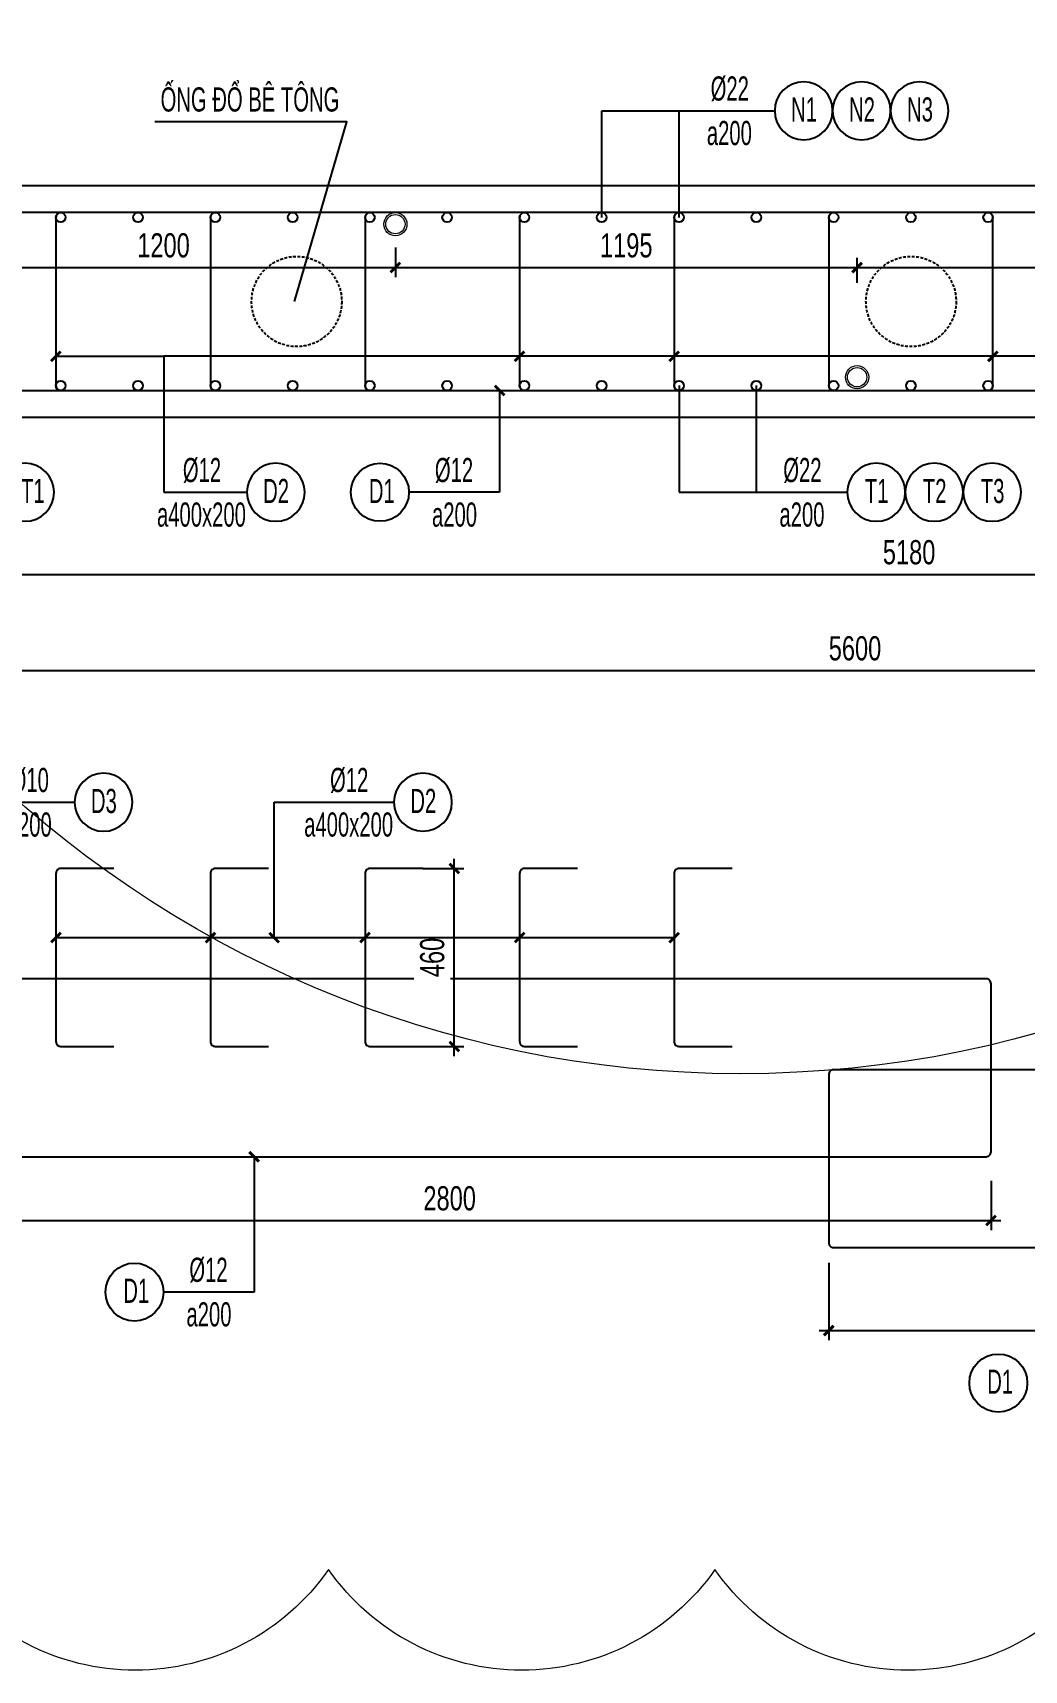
# Model space of a CAD drawing. Header units: millimetres. Extents: x -147841 to 368790, y -162721 to 84261.
# Drawn here: x 134280 to 136846, y -106489 to -102254 of the extents above; entities that cross this region are included whole.
import ezdxf
from ezdxf.enums import TextEntityAlignment as Align

# ---------------------------------------------------------------- set-up
doc = ezdxf.new("R2010")
doc.units = ezdxf.units.MM
doc.header["$LTSCALE"] = 1000
doc.header["$MEASUREMENT"] = 0
doc.header["$PDMODE"] = 1
doc.header["$PDSIZE"] = -10
doc.linetypes.add('HIDDEN', pattern=[0.375, 0.25, -0.125])
doc.layers.get('0').update_dxf_attribs({"linetype": 'CONTINUOUS', "lineweight": 18})
doc.layers.get('DEFPOINTS').update_dxf_attribs({"color": 5, "linetype": 'CONTINUOUS', "lineweight": 18})
for name, color, linetype, lineweight in [('0-THAY', 7, 'CONTINUOUS', 18), ('ccu11-Dim', 8, 'CONTINUOUS', 18), ('DIM', 8, 'CONTINUOUS', 18)]:
    doc.layers.add(name, color=color, linetype=linetype, lineweight=lineweight)
for name, color, linetype in [('ccu11-Manh', 8, 'CONTINUOUS'), ('ccu11-Thay', 7, 'CONTINUOUS'), ('ccu11-Thep', 4, 'CONTINUOUS'), ('ccu11-Thepdai', 6, 'CONTINUOUS'), ('KC-Cotthep', 8, 'CONTINUOUS'), ('KC-Dim', 8, 'CONTINUOUS'), ('KC-Manh', 8, 'CONTINUOUS'), ('KC-Text', 31, 'CONTINUOUS'), ('KC-Thay', 7, 'CONTINUOUS')]:
    doc.layers.add(name, color=color, linetype=linetype)
doc.styles.add('ARIAL', font='arial.ttf', dxfattribs={"width": 0.7})
doc.styles.add('ccu11-dim', font='vnsimli.shx', dxfattribs={"width": 0.65, "bigfont": 'bigfont.shx'})
doc.dimstyles.new('2.5-25', dxfattribs={"dimscale": 25, "dimtxt": 2.5, "dimasz": 1, "dimexe": 1, "dimexo": 2, "dimgap": 1, "dimtad": 1, "dimdec": 1, "dimrnd": 5, "dimdsep": 46, "dimtxsty": 'ARIAL', "dimblk": 'ARCHTICK', "dimcen": -1, "dimdle": 1, "dimclrd": 256, "dimclre": 256, "dimclrt": 3, "dimadec": 0, "dimazin": 2, "dimtfac": 0.1, "dimtdec": 1, "dimtmove": 0, "dimatfit": 1, "dimldrblk": 'ARCHTICK', "dimfxl": 1, "dimtvp": 0.833333, "dimtfill": 1, "dimtolj": 1, "dimtzin": 12, "dimarcsym": 0})
doc.dimstyles.new('ccu11-100x4', dxfattribs={"dimscale": 100, "dimtxt": 2.5, "dimasz": 1, "dimexe": 1, "dimexo": 2, "dimgap": 1, "dimtad": 1, "dimdec": 0, "dimlfac": 0.25, "dimdsep": 46, "dimtxsty": 'ccu11-dim', "dimblk": 'ARCHTICK', "dimcen": -1, "dimdle": 1, "dimclrd": 256, "dimclre": 256, "dimclrt": 31, "dimadec": 0, "dimazin": 2, "dimtfac": 0.1, "dimtdec": 0, "dimtmove": 0, "dimatfit": 1, "dimldrblk": 'ARCHTICK', "dimfxl": 1, "dimtvp": 0.833333, "dimtolj": 1, "dimtzin": 12, "dimarcsym": 0})

# ---------------------------------------------------------------- blocks, each defined once
blk = doc.blocks.new('_ARCHTICK')
at = {"color": 0, "linetype": 'ByBlock', "const_width": 0.3}
blk.add_lwpolyline([(-0.5, -0.5), (0.5, 0.5)], dxfattribs=at)
blk = doc.blocks.new('*D210')
at = {"layer": 'DEFPOINTS', "color": 0, "linetype": 'ByBlock', "ltscale": 30, "transparency": 16777216}
for p in [(133958.4, -103405.8), (139138.4, -103405.8), (139138.4, -103654.6)]:
    blk.add_point(p, dxfattribs=at)
at = {"layer": 'KC-Dim', "linetype": 'ByBlock', "lineweight": -2, "ltscale": 30, "transparency": 16777216}
for p, q in [((133958.4, -103455.8), (133958.4, -103679.6)), ((139138.4, -103455.8), (139138.4, -103679.6)), ((133933.4, -103654.6), (139163.4, -103654.6))]:
    blk.add_line(p, q, dxfattribs=at)
at = {"layer": 'KC-Dim', "linetype": 'ByBlock', "lineweight": -2, "ltscale": 30, "transparency": 16777216, "xscale": 25, "yscale": 25, "zscale": 25, "rotation": 180}
blk.add_blockref('_ARCHTICK', (133958.4, -103654.6), dxfattribs=at)
at = {"layer": 'KC-Dim', "linetype": 'ByBlock', "lineweight": -2, "ltscale": 30, "transparency": 16777216, "xscale": 25, "yscale": 25, "zscale": 25}
blk.add_blockref('_ARCHTICK', (139138.4, -103654.6), dxfattribs=at)
at = {"layer": 'KC-Dim', "color": 3, "linetype": 'ByBlock', "ltscale": 30, "transparency": 16777216, "insert": (136548.4, -103597.7), "char_height": 62.5, "attachment_point": 5, "style": 'ARIAL', "bg_fill": 3, "box_fill_scale": 1.25, "bg_fill_color": 256, "bg_fill_true_color": 13158600, "bg_fill_transparency": 0}
blk.add_mtext('\\A1;5180', dxfattribs=at)
blk = doc.blocks.new('*D211')
at = {"layer": 'DEFPOINTS', "color": 0, "linetype": 'ByBlock', "ltscale": 30, "transparency": 16777216}
for p in [(133608.4, -103405.8), (139208.4, -103405.8), (139208.4, -103903.1)]:
    blk.add_point(p, dxfattribs=at)
at = {"layer": 'KC-Dim', "linetype": 'ByBlock', "lineweight": -2, "ltscale": 30, "transparency": 16777216}
for p, q in [((133608.4, -103455.8), (133608.4, -103928.1)), ((139208.4, -103455.8), (139208.4, -103928.1)), ((133583.4, -103903.1), (139233.4, -103903.1))]:
    blk.add_line(p, q, dxfattribs=at)
at = {"layer": 'KC-Dim', "linetype": 'ByBlock', "lineweight": -2, "ltscale": 30, "transparency": 16777216, "xscale": 25, "yscale": 25, "zscale": 25, "rotation": 180}
blk.add_blockref('_ARCHTICK', (133608.4, -103903.1), dxfattribs=at)
at = {"layer": 'KC-Dim', "linetype": 'ByBlock', "lineweight": -2, "ltscale": 30, "transparency": 16777216, "xscale": 25, "yscale": 25, "zscale": 25}
blk.add_blockref('_ARCHTICK', (139208.4, -103903.1), dxfattribs=at)
at = {"layer": 'KC-Dim', "color": 3, "linetype": 'ByBlock', "ltscale": 30, "transparency": 16777216, "insert": (136408.4, -103846.2), "char_height": 62.5, "attachment_point": 5, "style": 'ARIAL', "bg_fill": 3, "box_fill_scale": 1.25, "bg_fill_color": 256, "bg_fill_true_color": 13158600, "bg_fill_transparency": 0}
blk.add_mtext('\\A1;5600', dxfattribs=at)
blk = doc.blocks.new('att_thep_2')
blk.add_circle((-300, 0), 300)
at = {"color": 3, "style": 'ARIAL', "width": 0.6}
blk.add_attdef('DK', text='', height=250, dxfattribs=at).set_placement((467, 105), align=Align.CENTER)
at = {"color": 31, "style": 'ARIAL', "width": 0.6}
blk.add_attdef('SH', text='', height=250, dxfattribs=at).set_placement((-281, -111), align=Align.CENTER)
at = {"color": 2, "style": 'ARIAL', "width": 0.6}
blk.add_attdef('KC', text='', height=250, dxfattribs=at).set_placement((472, -355), align=Align.CENTER)
blk = doc.blocks.new('*U200')
at = {"layer": 'ccu11-Thep'}
for centre in [(0, 217.5), (0, -217.5)]:
    blk.add_circle(centre, 12.5, dxfattribs=at)
blk = doc.blocks.new('*U201')
at = {"layer": 'DIM', "color": 0, "linetype": 'ByBlock', "lineweight": -2, "transparency": 16777216}
for p in [(200, 0), (400, 0), (600, 0), (800, 0), (1000, 0), (1200, 0), (1400, 0), (1600, 0), (1800, 0), (2000, 0), (2200, 0), (2400, 0), (2600, 0)]:
    blk.add_blockref('*U200', p, dxfattribs=at)
blk = doc.blocks.new('*U202')
at = {"layer": 'ccu11-Thepdai', "flags": 128}
blk.add_lwpolyline([(50, 230), (-37.5, 230, 0.414214), (-50, 217.5), (-50, -114.4), (-50, -217.5, 0.414214), (-37.5, -230), (50, -230)], format="xyb", dxfattribs=at)
blk = doc.blocks.new('*U203')
at = {"layer": 'DIM', "color": 0, "linetype": 'ByBlock', "lineweight": -2, "transparency": 16777216}
for p in [(0, 0), (400, 0), (800, 0), (1200, 0), (1600, 0)]:
    blk.add_blockref('*U202', p, dxfattribs=at)
blk = doc.blocks.new('*D1504')
at = {"layer": 'DEFPOINTS', "color": 0, "linetype": 'ByBlock', "ltscale": 30, "transparency": 16777216}
for p in [(222151.3, -97642), (222151.3, -97743.7), (220951.3, -97830)]:
    blk.add_point(p, dxfattribs=at)
at = {"layer": 'KC-Dim', "linetype": 'ByBlock', "lineweight": -2, "ltscale": 30, "transparency": 16777216}
for p, q in [((222151.3, -97692), (222151.3, -97768.7)), ((220951.3, -97780), (220951.3, -97718.7)), ((220926.3, -97743.7), (222176.3, -97743.7))]:
    blk.add_line(p, q, dxfattribs=at)
at = {"layer": 'KC-Dim', "linetype": 'ByBlock', "lineweight": -2, "ltscale": 30, "transparency": 16777216, "xscale": 25, "yscale": 25, "zscale": 25, "rotation": 180}
blk.add_blockref('_ARCHTICK', (220951.3, -97743.7), dxfattribs=at)
at = {"layer": 'KC-Dim', "linetype": 'ByBlock', "lineweight": -2, "ltscale": 30, "transparency": 16777216, "xscale": 25, "yscale": 25, "zscale": 25}
blk.add_blockref('_ARCHTICK', (222151.3, -97743.7), dxfattribs=at)
at = {"layer": 'KC-Dim', "color": 3, "linetype": 'ByBlock', "ltscale": 30, "transparency": 16777216, "insert": (221551.3, -97686.8), "char_height": 62.5, "attachment_point": 5, "style": 'ARIAL', "bg_fill": 3, "box_fill_scale": 1.25, "bg_fill_color": 256, "bg_fill_true_color": 13158600, "bg_fill_transparency": 0}
blk.add_mtext('\\A1;1200', dxfattribs=at)
blk = doc.blocks.new('*D1505')
at = {"layer": 'DEFPOINTS', "color": 0, "linetype": 'ByBlock', "ltscale": 30, "transparency": 16777216}
for p in [(222151.3, -97642), (223346.3, -97743.7), (223346.3, -97833.7)]:
    blk.add_point(p, dxfattribs=at)
at = {"layer": 'KC-Dim', "linetype": 'ByBlock', "lineweight": -2, "ltscale": 30, "transparency": 16777216}
for p, q in [((222151.3, -97692), (222151.3, -97768.7)), ((223346.3, -97783.7), (223346.3, -97718.7)), ((222126.3, -97743.7), (223371.3, -97743.7))]:
    blk.add_line(p, q, dxfattribs=at)
at = {"layer": 'KC-Dim', "linetype": 'ByBlock', "lineweight": -2, "ltscale": 30, "transparency": 16777216, "xscale": 25, "yscale": 25, "zscale": 25, "rotation": 180}
blk.add_blockref('_ARCHTICK', (222151.3, -97743.7), dxfattribs=at)
at = {"layer": 'KC-Dim', "linetype": 'ByBlock', "lineweight": -2, "ltscale": 30, "transparency": 16777216, "xscale": 25, "yscale": 25, "zscale": 25}
blk.add_blockref('_ARCHTICK', (223346.3, -97743.7), dxfattribs=at)
at = {"layer": 'KC-Dim', "color": 3, "linetype": 'ByBlock', "ltscale": 30, "transparency": 16777216, "insert": (222748.8, -97686.8), "char_height": 62.5, "attachment_point": 5, "style": 'ARIAL', "bg_fill": 3, "box_fill_scale": 1.25, "bg_fill_color": 256, "bg_fill_true_color": 13158600, "bg_fill_transparency": 0}
blk.add_mtext('\\A1;1195', dxfattribs=at)
blk = doc.blocks.new('*D1506')
at = {"layer": 'DEFPOINTS', "color": 0, "linetype": 'ByBlock', "ltscale": 30, "transparency": 16777216}
for p in [(224541.3, -97642), (224541.3, -97743.7), (223346.3, -97833.7)]:
    blk.add_point(p, dxfattribs=at)
at = {"layer": 'KC-Dim', "linetype": 'ByBlock', "lineweight": -2, "ltscale": 30, "transparency": 16777216}
for p, q in [((224541.3, -97692), (224541.3, -97768.7)), ((223346.3, -97783.7), (223346.3, -97718.7)), ((223321.3, -97743.7), (224566.3, -97743.7))]:
    blk.add_line(p, q, dxfattribs=at)
at = {"layer": 'KC-Dim', "linetype": 'ByBlock', "lineweight": -2, "ltscale": 30, "transparency": 16777216, "xscale": 25, "yscale": 25, "zscale": 25, "rotation": 180}
blk.add_blockref('_ARCHTICK', (223346.3, -97743.7), dxfattribs=at)
at = {"layer": 'KC-Dim', "linetype": 'ByBlock', "lineweight": -2, "ltscale": 30, "transparency": 16777216, "xscale": 25, "yscale": 25, "zscale": 25}
blk.add_blockref('_ARCHTICK', (224541.3, -97743.7), dxfattribs=at)
at = {"layer": 'KC-Dim', "color": 3, "linetype": 'ByBlock', "ltscale": 30, "transparency": 16777216, "insert": (223943.8, -97686.8), "char_height": 62.5, "attachment_point": 5, "style": 'ARIAL', "bg_fill": 3, "box_fill_scale": 1.25, "bg_fill_color": 256, "bg_fill_true_color": 13158600, "bg_fill_transparency": 0}
blk.add_mtext('\\A1;1195', dxfattribs=at)
blk = doc.blocks.new('A$C260038B3')
at = {"layer": '0-THAY', "linetype": 'Continuous'}
for radius in [120, 100]:
    blk.add_circle((0, 0), radius, dxfattribs=at)
blk = doc.blocks.new('*D268')
at = {"layer": 'DEFPOINTS', "color": 0, "ltscale": 3000, "transparency": 16777216}
for p in [(133958.4, -105172.9), (136760.4, -105172.9), (136760.4, -105325.5)]:
    blk.add_point(p, dxfattribs=at)
at = {"layer": 'KC-Dim', "lineweight": -2, "ltscale": 3000, "transparency": 16777216}
for p, q in [((133958.4, -105222.9), (133958.4, -105350.5)), ((136760.4, -105222.9), (136760.4, -105350.5)), ((133933.4, -105325.5), (136785.4, -105325.5))]:
    blk.add_line(p, q, dxfattribs=at)
at = {"layer": 'KC-Dim', "lineweight": -2, "ltscale": 3000, "transparency": 16777216, "xscale": 25, "yscale": 25, "zscale": 25, "rotation": 180}
blk.add_blockref('_ARCHTICK', (133958.4, -105325.5), dxfattribs=at)
at = {"layer": 'KC-Dim', "lineweight": -2, "ltscale": 3000, "transparency": 16777216, "xscale": 25, "yscale": 25, "zscale": 25}
blk.add_blockref('_ARCHTICK', (136760.4, -105325.5), dxfattribs=at)
at = {"layer": 'KC-Dim', "color": 3, "ltscale": 3000, "transparency": 16777216, "insert": (135359.4, -105268.6), "char_height": 62.5, "attachment_point": 5, "style": 'ARIAL', "bg_fill": 3, "box_fill_scale": 1.25, "bg_fill_color": 256, "bg_fill_true_color": 13158600, "bg_fill_transparency": 0}
blk.add_mtext('\\A1;2800', dxfattribs=at)
blk = doc.blocks.new('*D270')
at = {"layer": 'DEFPOINTS', "color": 0, "ltscale": 3000, "transparency": 16777216}
for p in [(135240.4, -104415.4), (135371.4, -104415.4), (135240.4, -104875.4)]:
    blk.add_point(p, dxfattribs=at)
at = {"layer": 'KC-Dim', "lineweight": -2, "ltscale": 3000, "transparency": 16777216}
for p, q in [((135371.4, -104900.4), (135371.4, -104390.4)), ((135290.4, -104415.4), (135396.4, -104415.4)), ((135290.4, -104875.4), (135396.4, -104875.4))]:
    blk.add_line(p, q, dxfattribs=at)
at = {"layer": 'KC-Dim', "lineweight": -2, "ltscale": 3000, "transparency": 16777216, "xscale": 25, "yscale": 25, "zscale": 25}
for p, rotation in [((135371.4, -104415.4), 90), ((135371.4, -104875.4), 270)]:
    blk.add_blockref('_ARCHTICK', p, dxfattribs=dict(at, rotation=rotation))
at = {"layer": 'KC-Dim', "color": 3, "ltscale": 3000, "transparency": 16777216, "insert": (135314.5, -104645.4), "char_height": 62.5, "attachment_point": 5, "rotation": 90, "style": 'ARIAL', "bg_fill": 3, "box_fill_scale": 1.25, "bg_fill_color": 256, "bg_fill_true_color": 13158600, "bg_fill_transparency": 0}
blk.add_mtext('\\A1;460', dxfattribs=at)
blk = doc.blocks.new('*D271')
at = {"layer": 'DEFPOINTS', "color": 0, "ltscale": 3000, "transparency": 16777216}
for p in [(136340.4, -105241.4), (139138.4, -105241.4), (139138.4, -105610.3)]:
    blk.add_point(p, dxfattribs=at)
at = {"layer": 'KC-Dim', "lineweight": -2, "ltscale": 3000, "transparency": 16777216}
for p, q in [((136340.4, -105435.3), (136340.4, -105635.3)), ((139138.4, -105435.3), (139138.4, -105635.3)), ((136315.4, -105610.3), (139163.4, -105610.3))]:
    blk.add_line(p, q, dxfattribs=at)
at = {"layer": 'KC-Dim', "lineweight": -2, "ltscale": 3000, "transparency": 16777216, "xscale": 25, "yscale": 25, "zscale": 25, "rotation": 180}
blk.add_blockref('_ARCHTICK', (136340.4, -105610.3), dxfattribs=at)
at = {"layer": 'KC-Dim', "lineweight": -2, "ltscale": 3000, "transparency": 16777216, "xscale": 25, "yscale": 25, "zscale": 25}
blk.add_blockref('_ARCHTICK', (139138.4, -105610.3), dxfattribs=at)
at = {"layer": 'KC-Dim', "color": 3, "ltscale": 3000, "transparency": 16777216, "insert": (137739.4, -105553.3), "char_height": 62.5, "attachment_point": 5, "style": 'ARIAL', "bg_fill": 3, "box_fill_scale": 1.25, "bg_fill_color": 256, "bg_fill_true_color": 13158600, "bg_fill_transparency": 0}
blk.add_mtext('\\A1;2800', dxfattribs=at)
blk = doc.blocks.new('*U1545')
at = {"layer": 'ccu11-Thepdai', "flags": 128}
blk.add_lwpolyline([(75, 230), (-62.5, 230, 0.414214), (-75, 217.5), (-75, -114.4), (-75, -217.5, 0.414214), (-62.5, -230), (75, -230)], format="xyb", dxfattribs=at)
blk = doc.blocks.new('*U1546')
at = {"layer": 'ccu11-Thay', "color": 0, "linetype": 'ByBlock', "lineweight": -2, "transparency": 16777216}
for p in [(0, 0), (400, 0), (800, 0), (1200, 0), (1600, 0)]:
    blk.add_blockref('*U1545', p, dxfattribs=at)
blk = doc.blocks.new('saw6-56')
at = {"layer": 'ccu11-Dim', "ltscale": 3000, "xscale": 0.25, "yscale": 0.25, "zscale": 0.25}
blk.add_blockref('A$C260038B3', (223346.28, -98027.45), dxfattribs=at)
at = {"layer": 'KC-Dim', "linetype": 'ByBlock', "ltscale": 30}
dim = blk.add_linear_dim(base=(222151.28, -97743.7), p1=(220951.28, -97829.95), p2=(222151.28, -97642.01), dimstyle='2.5-25', dxfattribs=at)
dim.commit()
dim.dimension.update_dxf_attribs({"geometry": '*D1504', "text_midpoint": (221551.28, -97686.79)})
dim = blk.add_linear_dim(base=(223346.28, -97743.7), p1=(222151.28, -97642.01), p2=(223346.28, -97833.73), dimstyle='2.5-25', dxfattribs=at)
dim.commit()
dim.dimension.update_dxf_attribs({"geometry": '*D1505', "text_midpoint": (222748.78, -97686.79)})
at = {"layer": 'ccu11-Dim', "ltscale": 3000, "xscale": 0.25, "yscale": 0.25, "zscale": 0.25}
blk.add_blockref('A$C260038B3', (222151.28, -97631.73), dxfattribs=at)
at = {"layer": 'KC-Dim', "linetype": 'ByBlock', "ltscale": 30}
dim = blk.add_linear_dim(base=(224541.28, -97743.7), p1=(223346.28, -97833.73), p2=(224541.28, -97642.01), dimstyle='2.5-25', dxfattribs=at)
dim.commit()
dim.dimension.update_dxf_attribs({"geometry": '*D1506', "text_midpoint": (223943.78, -97686.79)})

msp = doc.modelspace()

# ---------------------------------------------------------------- linework, layer by layer
at = {"layer": 'ccu11-Manh'}
msp.add_lwpolyline([(134957.89, -102948.94), (135093.35, -102484.6), (134596.82, -102484.6)], dxfattribs=at)
at = {"layer": 'ccu11-Thep', "linetype": 'HIDDEN', "ltscale": 0.03}
for centre in [(134963.47, -102948.94, 242.3), (136553.42, -102948.94)]:
    msp.add_circle(centre, 116.6, dxfattribs=at)
at = {"layer": 'ccu11-Thepdai'}
for points in [[(133970.92, -103178.94), (136752.92, -103178.94, 0.4142136), (136765.42, -103166.44), (136765.42, -102731.44, 0.4142136), (136752.92, -102718.94), (133970.92, -102718.94, 0.4142136), (133958.42, -102731.44), (133958.42, -103166.44, 0.4142136)], [(136352.92, -103178.94), (139125.92, -103178.94, 0.4142136), (139138.42, -103166.44), (139138.42, -102731.44, 0.4142136), (139125.92, -102718.94), (136352.92, -102718.94, 0.4142136), (136340.42, -102731.44), (136340.42, -103166.44, 0.4142136)], [(133970.92, -105160.62), (136747.92, -105160.62, 0.4142136), (136760.42, -105148.12), (136760.42, -104713.12, 0.4142136), (136747.92, -104700.62), (133970.92, -104700.62, 0.4142136), (133958.42, -104713.12), (133958.42, -105148.12, 0.4142136)], [(136352.92, -105395.84), (139125.92, -105395.84, 0.4142136), (139138.42, -105383.34), (139138.42, -104948.34, 0.4142136), (139125.92, -104935.84), (136352.92, -104935.84, 0.4142136), (136340.42, -104948.34), (136340.42, -105383.34, 0.4142136)]]:
    msp.add_lwpolyline(points, format="xyb", close=True, dxfattribs=at)
at = {"layer": 'KC-Thay', "flags": 128}
for points in [[(133608.42, -102733.94), (133608.42, -102648.94), (139208.42, -102648.94), (139208.42, -102733.94)], [(139208.42, -103163.94), (139208.42, -103248.94), (133608.42, -103248.94), (133608.42, -103163.94)]]:
    msp.add_lwpolyline(points, dxfattribs=at)

# ---------------------------------------------------------------- block references
at = {"layer": 'DIM'}
for name, p in [('*U201', (134152.92, -102948.94)), ('*U203', (134390.42, -102948.94))]:
    msp.add_blockref(name, p, dxfattribs=at)
at = {"layer": 'KC-Cotthep'}
ref = msp.add_blockref('att_thep_2', (136200.57, -102455.57), dxfattribs=dict(at, xscale=-0.25, yscale=0.25, zscale=0.25))
ref.add_attrib('KC', 'a200', dxfattribs={"layer": '0', "color": 2, "height": 62.5, "style": 'ARIAL', "width": 0.6}).set_placement((136083.21, -102544.39), align=Align.CENTER)
ref.add_attrib('DK', '%%C22', dxfattribs={"layer": '0', "color": 2, "height": 62.5, "style": 'ARIAL', "width": 0.6}).set_placement((136084.3, -102429.22), align=Align.CENTER)
ref.add_attrib('SH', 'N1', dxfattribs={"layer": '0', "color": 31, "height": 62.5, "style": 'ARIAL', "width": 0.6}).set_placement((136276.59, -102483.44), align=Align.CENTER)
ref = msp.add_blockref('att_thep_2', (136350.57, -102455.57), dxfattribs=dict(at, xscale=-0.25, yscale=0.25, zscale=0.25))
ref.add_attrib('SH', 'N2', dxfattribs={"layer": '0', "color": 31, "height": 62.5, "style": 'ARIAL', "width": 0.6}).set_placement((136426.59, -102483.44), align=Align.CENTER)
ref = msp.add_blockref('att_thep_2', (136500.57, -102455.57), dxfattribs=dict(at, xscale=-0.25, yscale=0.25, zscale=0.25))
ref.add_attrib('SH', 'N3', dxfattribs={"layer": '0', "color": 31, "height": 62.5, "style": 'ARIAL', "width": 0.6}).set_placement((136576.59, -102483.44), align=Align.CENTER)
ref = msp.add_blockref('att_thep_2', (134388.7, -104244), dxfattribs=dict(at, xscale=-0.25, yscale=0.25, zscale=0.25))
ref.add_attrib('KC', 'a200', dxfattribs={"layer": '0', "color": 2, "height": 62.5, "style": 'ARIAL', "width": 0.6}).set_placement((134271.35, -104332.82), align=Align.CENTER)
ref.add_attrib('DK', '%%C10', dxfattribs={"layer": '0', "color": 15, "height": 62.5, "style": 'ARIAL', "width": 0.6}).set_placement((134272.69, -104217.65), align=Align.CENTER)
ref.add_attrib('SH', 'D3', dxfattribs={"layer": '0', "color": 31, "height": 62.5, "style": 'ARIAL', "width": 0.6}).set_placement((134464.52, -104271.87), align=Align.CENTER)
ref = msp.add_blockref('att_thep_2', (135215.33, -104243.94), dxfattribs=dict(at, xscale=-0.25, yscale=0.25, zscale=0.25))
ref.add_attrib('KC', 'a400x200', dxfattribs={"layer": '0', "color": 2, "height": 62.5, "style": 'ARIAL', "width": 0.6}).set_placement((135097.98, -104332.76), align=Align.CENTER)
ref.add_attrib('DK', '%%C12', dxfattribs={"layer": '0', "color": 215, "height": 62.5, "style": 'ARIAL', "width": 0.6}).set_placement((135099.32, -104217.58), align=Align.CENTER)
ref.add_attrib('SH', 'D2', dxfattribs={"layer": '0', "color": 31, "height": 62.5, "style": 'ARIAL', "width": 0.6}).set_placement((135291.15, -104271.8), align=Align.CENTER)
ref = msp.add_blockref('att_thep_2', (134618.55, -105510.7), dxfattribs=dict(at, xscale=0.25, yscale=0.25, zscale=0.25))
ref.add_attrib('KC', 'a200', dxfattribs={"layer": '0', "color": 2, "height": 62.5, "style": 'ARIAL', "width": 0.6}).set_placement((134736.52, -105599.52), align=Align.CENTER)
ref.add_attrib('DK', '%%C12', dxfattribs={"layer": '0', "color": 215, "height": 62.5, "style": 'ARIAL', "width": 0.6}).set_placement((134735.2, -105484.34), align=Align.CENTER)
ref.add_attrib('SH', 'D1', dxfattribs={"layer": '0', "color": 31, "height": 62.5, "style": 'ARIAL', "width": 0.6}).set_placement((134548.31, -105538.57), align=Align.CENTER)
at = {"layer": 'KC-Dim', "ltscale": 3000, "xscale": 25, "yscale": 25, "zscale": 25, "rotation": 180}
for p in [(134340.42, -104593.9), (134740.42, -104593.9), (135140.42, -104593.9), (135540.42, -104593.9), (135940.42, -104593.9)]:
    msp.add_blockref('_ARCHTICK', p, dxfattribs=at)

# ---------------------------------------------------------------- texts
at = {"layer": 'KC-Text', "color": 1, "style": 'ARIAL', "width": 0.6}
msp.add_text('ỐNG ĐỔ BÊ TÔNG', height=62.5, dxfattribs=at).set_placement((134611.26, -102457.58))

# ---------------------------------------------------------------- dimensions: what is measured, and where the dimension line sits
at = {"layer": 'KC-Dim', "linetype": 'ByBlock', "ltscale": 30}
dim = msp.add_linear_dim(base=(139138.42, -103654.56), p1=(133958.42, -103405.85), p2=(139138.42, -103405.85), dimstyle='2.5-25', dxfattribs=at)
dim.commit()
dim.dimension.update_dxf_attribs({"geometry": '*D210', "text_midpoint": (136548.42, -103597.65)})

# ---------------------------------------------------------------- leaders
at = {"layer": 'KC-Dim', "ltscale": 3000}
for points in [[(133997.2, -104503.81), (134150.26, -104244), (134388.7, -104244)], [(134905.17, -104593.9), (134905.17, -104243.94), (135216.54, -104243.94)]]:
    msp.add_leader(points, dimstyle='2.5-25', override={"dimgap": 1, "dimtad": 0, "dimfxl": 7, "dimfxlon": 1}, dxfattribs=at)

# ---------------------------------------------------------------- next in the draw order: dimensions: what is measured, and where the dimension line sits
at = {"layer": 'KC-Dim', "linetype": 'ByBlock', "ltscale": 30}
dim = msp.add_linear_dim(base=(139208.42, -103903.11), p1=(133608.42, -103405.85), p2=(139208.42, -103405.85), dimstyle='2.5-25', dxfattribs=at)
dim.commit()
dim.dimension.update_dxf_attribs({"geometry": '*D211', "text_midpoint": (136408.42, -103846.2)})
at = {"layer": 'KC-Dim', "ltscale": 3000}
dim = msp.add_linear_dim(base=(135371.44, -104415.43), p1=(135240.42, -104875.43), p2=(135240.42, -104415.43), angle=90, dimstyle='2.5-25', override={"dimfxl": 7, "dimfxlon": 1}, dxfattribs=at)
dim.commit()
dim.dimension.update_dxf_attribs({"geometry": '*D270', "text_midpoint": (135314.53, -104645.43)})
dim = msp.add_linear_dim(base=(136760.42, -105325.53), p1=(133958.42, -105172.89), p2=(136760.42, -105172.89), dimstyle='2.5-25', override={"dimfxl": 7, "dimfxlon": 1}, dxfattribs=at)
dim.commit()
dim.dimension.update_dxf_attribs({"geometry": '*D268', "text_midpoint": (135359.42, -105268.62)})

# ---------------------------------------------------------------- next in the draw order: linework, layer by layer
msp.add_lwpolyline([(134340.42, -104593.9), (135940.42, -104593.9)], dxfattribs=at)

# ---------------------------------------------------------------- next in the draw order: block references
at = {"layer": 'ccu11-Thay'}
msp.add_blockref('*U1546', (134415.42, -104645.43), dxfattribs=at)
at = {"layer": 'KC-Cotthep'}
ref = msp.add_blockref('att_thep_2', (134185.53, -103442.32), dxfattribs=dict(at, xscale=-0.25, yscale=0.25, zscale=0.25))
ref.add_attrib('DK', '1%%C18', dxfattribs={"layer": '0', "color": 15, "height": 62.5, "style": 'ARIAL', "width": 0.6}).set_placement((134069.26, -103415.96), align=Align.CENTER)
ref.add_attrib('SH', 'CT1', dxfattribs={"layer": '0', "color": 31, "height": 62.5, "style": 'ARIAL', "width": 0.6}).set_placement((134261.55, -103470.18), align=Align.CENTER)
ref = msp.add_blockref('att_thep_2', (134834.41, -103442.32), dxfattribs=dict(at, xscale=-0.25, yscale=0.25, zscale=0.25))
ref.add_attrib('KC', 'a400x200', dxfattribs={"layer": '0', "color": 2, "height": 62.5, "style": 'ARIAL', "width": 0.6}).set_placement((134717.06, -103531.14), align=Align.CENTER)
ref.add_attrib('DK', '%%C12', dxfattribs={"layer": '0', "color": 215, "height": 62.5, "style": 'ARIAL', "width": 0.6}).set_placement((134718.4, -103415.96), align=Align.CENTER)
ref.add_attrib('SH', 'D2', dxfattribs={"layer": '0', "color": 31, "height": 62.5, "style": 'ARIAL', "width": 0.6}).set_placement((134910.23, -103470.18), align=Align.CENTER)
ref = msp.add_blockref('att_thep_2', (135254, -103442.32), dxfattribs=dict(at, xscale=0.25, yscale=0.25, zscale=0.25))
ref.add_attrib('KC', 'a200', dxfattribs={"layer": '0', "color": 2, "height": 62.5, "style": 'ARIAL', "width": 0.6}).set_placement((135371.97, -103531.14), align=Align.CENTER)
ref.add_attrib('DK', '%%C12', dxfattribs={"layer": '0', "color": 215, "height": 62.5, "style": 'ARIAL', "width": 0.6}).set_placement((135370.65, -103415.96), align=Align.CENTER)
ref.add_attrib('SH', 'D1', dxfattribs={"layer": '0', "color": 31, "height": 62.5, "style": 'ARIAL', "width": 0.6}).set_placement((135183.76, -103470.18), align=Align.CENTER)
ref = msp.add_blockref('att_thep_2', (136388.51, -103442.32), dxfattribs=dict(at, xscale=-0.25, yscale=0.25, zscale=0.25))
ref.add_attrib('KC', 'a200', dxfattribs={"layer": '0', "color": 2, "height": 62.5, "style": 'ARIAL', "width": 0.6}).set_placement((136271.15, -103531.14), align=Align.CENTER)
ref.add_attrib('DK', '%%C22', dxfattribs={"layer": '0', "color": 2, "height": 62.5, "style": 'ARIAL', "width": 0.6}).set_placement((136272.24, -103415.96), align=Align.CENTER)
ref.add_attrib('SH', 'T1', dxfattribs={"layer": '0', "color": 31, "height": 62.5, "style": 'ARIAL', "width": 0.6}).set_placement((136464.53, -103470.18), align=Align.CENTER)
ref = msp.add_blockref('att_thep_2', (136538.51, -103442.32), dxfattribs=dict(at, xscale=-0.25, yscale=0.25, zscale=0.25))
ref.add_attrib('SH', 'T2', dxfattribs={"layer": '0', "color": 31, "height": 62.5, "style": 'ARIAL', "width": 0.6}).set_placement((136614.53, -103470.18), align=Align.CENTER)
ref = msp.add_blockref('att_thep_2', (136688.51, -103442.32), dxfattribs=dict(at, xscale=-0.25, yscale=0.25, zscale=0.25))
ref.add_attrib('SH', 'T3', dxfattribs={"layer": '0', "color": 31, "height": 62.5, "style": 'ARIAL', "width": 0.6}).set_placement((136764.53, -103470.18), align=Align.CENTER)

# ---------------------------------------------------------------- next in the draw order: dimensions: what is measured, and where the dimension line sits
at = {"layer": 'KC-Dim', "ltscale": 3000}
dim = msp.add_linear_dim(base=(139138.42, -105610.26), p1=(136340.42, -105241.37), p2=(139138.42, -105241.37), dimstyle='2.5-25', override={"dimfxl": 7, "dimfxlon": 1}, dxfattribs=at)
dim.commit()
dim.dimension.update_dxf_attribs({"geometry": '*D271', "text_midpoint": (137739.42, -105553.35)})

# ---------------------------------------------------------------- next in the draw order: leaders
at = {"layer": 'ccu11-Manh', "ltscale": 3000}
for points, override in [([(134340.42, -103090.64), (134619.31, -103090.64), (134619.31, -103442.32)], {"dimasz": 0.25, "dimtad": 0}), ([(135540.42, -103090.64), (134619.31, -103090.64), (134619.31, -103442.32)], {"dimasz": 0.25, "dimgap": 1, "dimtad": 0}), ([(135940.42, -103090.64), (134619.31, -103090.64), (134619.31, -103442.32)], {"dimasz": 0.25, "dimtad": 0}), ([(136765.42, -103090.64), (134619.31, -103090.64), (134619.31, -103442.32)], {"dimasz": 0.25, "dimtad": 0}), ([(137165.42, -103090.64), (134619.31, -103090.64), (134619.31, -103442.32)], {"dimasz": 0.25, "dimtad": 0}), ([(138365.42, -103090.64), (134619.31, -103090.64), (134619.31, -103442.32)], {"dimasz": 0.25, "dimtad": 0}), ([(135488.66, -103178.94), (135488.66, -103442.32), (135254, -103442.32)], {"dimasz": 0.25, "dimtad": 0}), ([(134853.21, -105160.62), (134853.21, -105510.7), (134618.55, -105510.7)], {"dimasz": 0.25, "dimtad": 0})]:
    msp.add_leader(points, dimstyle='ccu11-100x4', override=override, dxfattribs=at)
at = {"layer": 'ccu11-Manh', "ltscale": 10}
msp.add_leader([(134619.31, -103090.64), (134619.31, -103442.32), (134835.62, -103442.32)], dimstyle='ccu11-100x4', override={"dimgap": 1, "dimtad": 0, "dimldrblk": 'None'}, dxfattribs=at)

# ---------------------------------------------------------------- next in the draw order: block references
at = {"layer": 'KC-Cotthep'}
ref = msp.add_blockref('att_thep_2', (136854.36, -105745.92), dxfattribs=dict(at, xscale=0.25, yscale=0.25, zscale=0.25))
ref.add_attrib('KC', 'a200', dxfattribs={"layer": '0', "color": 2, "height": 62.5, "style": 'ARIAL', "width": 0.6}).set_placement((136972.33, -105834.74), align=Align.CENTER)
ref.add_attrib('DK', '%%C12', dxfattribs={"layer": '0', "color": 215, "height": 62.5, "style": 'ARIAL', "width": 0.6}).set_placement((136971.01, -105719.56), align=Align.CENTER)
ref.add_attrib('SH', 'D1', dxfattribs={"layer": '0', "color": 31, "height": 62.5, "style": 'ARIAL', "width": 0.6}).set_placement((136784.12, -105773.79), align=Align.CENTER)
at = {"layer": 'KC-Manh'}
msp.add_blockref('saw6-56', (-86932.4, -5117.2), dxfattribs=at)

# ---------------------------------------------------------------- next in the draw order: linework, layer by layer
at = {"layer": 'DEFPOINTS', "color": 1, "flags": 128}
msp.add_lwpolyline([(140045.95, -106228.51, -0.5205671), (139045.95, -106228.51, -0.5205671), (138045.95, -106228.51, -0.5205671), (137045.95, -106228.51, -0.5205671), (136045.95, -106228.51, -0.5205671), (135045.95, -106228.51, -0.5205671), (134045.95, -106228.51, -0.5205671), (133045.95, -106228.51, -0.5205671), (132731.83, -105542.63, -0.5205671), (132731.83, -104542.63, -0.5205671), (132731.83, -103542.63, -0.5205671), (132731.83, -102542.63, -0.5205671), (132731.83, -101542.63, -0.5205671), (132731.83, -100542.63, -0.5205671), (132731.83, -99542.63, -0.5205671), (132731.83, -98542.63, -0.5205671), (132731.83, -97542.63, -0.5205671)], format="xyb", dxfattribs=at)
at = {"layer": 'DEFPOINTS', "ltscale": 3000}
msp.add_circle((136112.16, -102117.76), 2828.35, dxfattribs=at)

# ---------------------------------------------------------------- next in the draw order: leaders
at = {"layer": 'ccu11-Manh', "ltscale": 10}
for points in [[(135752.92, -102731.44), (135752.92, -102455.57), (136200.53, -102455.57)], [(135952.92, -102731.44), (135952.92, -102455.57), (136200.57, -102455.57)], [(135952.92, -103166.44), (135952.92, -103442.32), (136388.43, -103442.32)], [(136152.92, -103166.44), (136152.92, -103442.32), (136388.47, -103442.32)]]:
    msp.add_leader(points, dimstyle='ccu11-100x4', override={"dimgap": 1, "dimtad": 0, "dimldrblk": 'None'}, dxfattribs=at)

doc.saveas('drawing.dxf')
